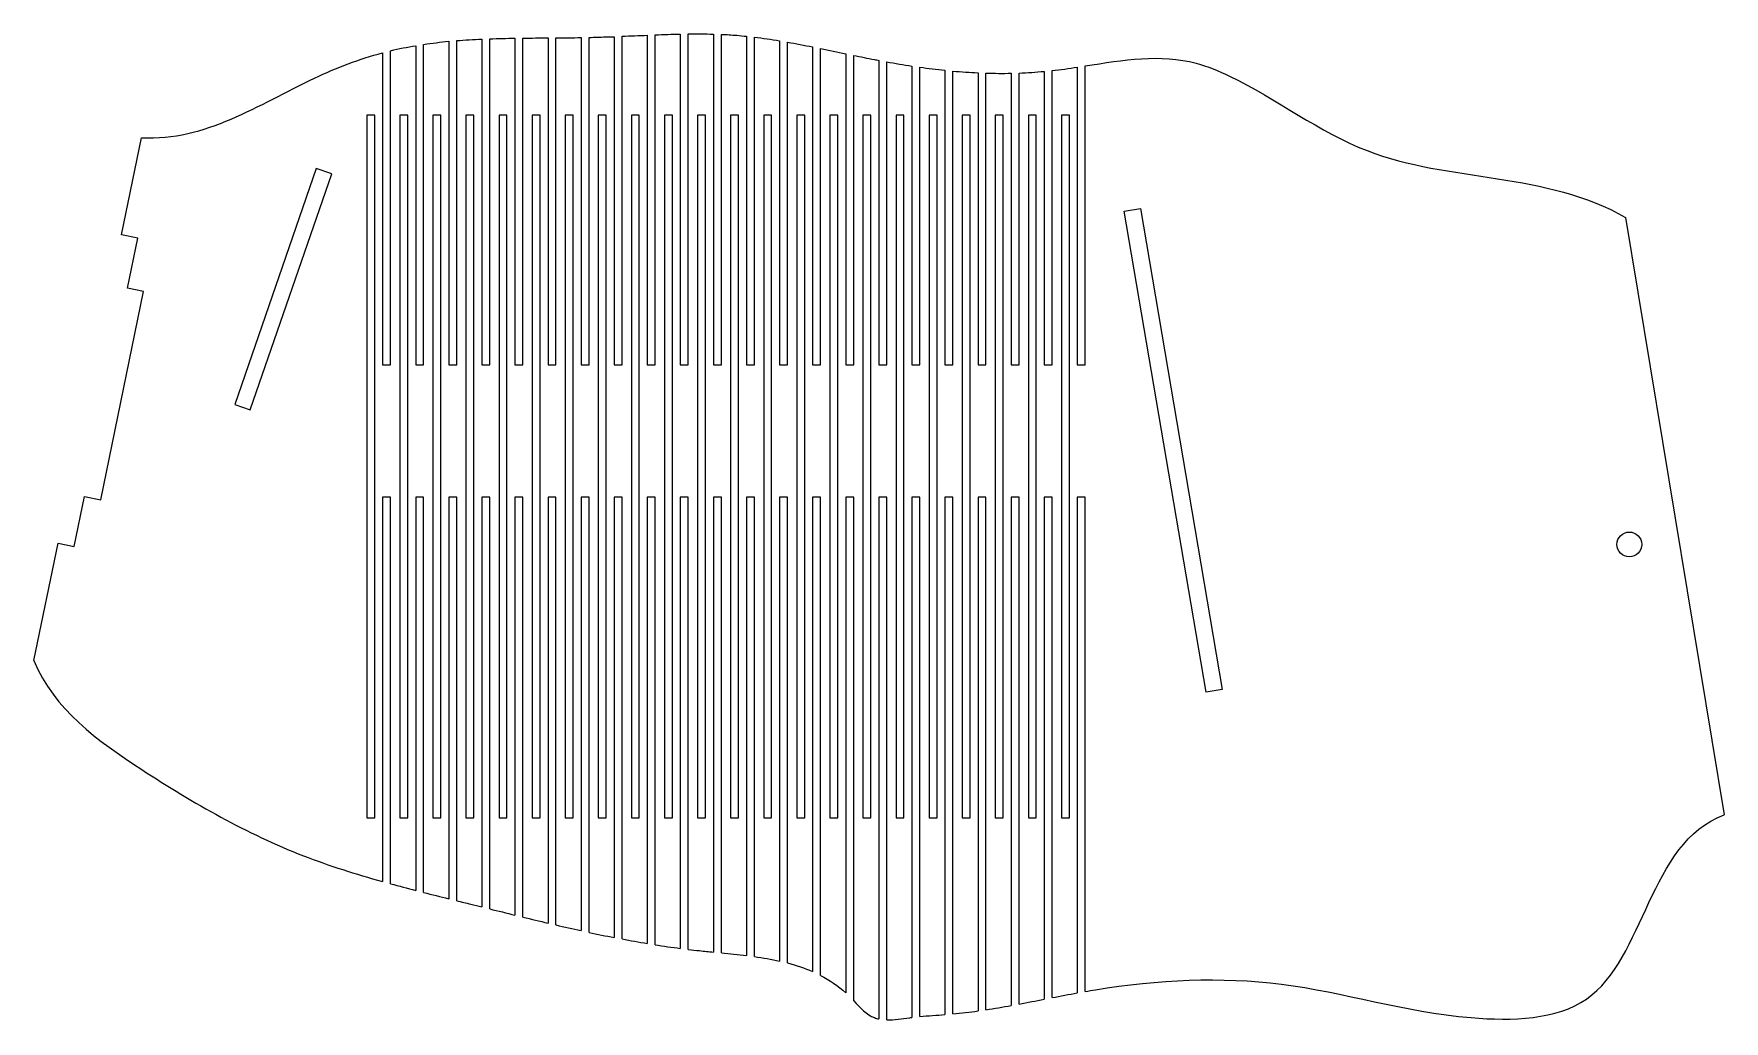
# Model space of a CAD drawing. Header units: inches. Extents: x 10.3 to 23.1, y 6.1 to 13.6.
import ezdxf

# ---------------------------------------------------------------- set-up
doc = ezdxf.new("R2010")
doc.units = ezdxf.units.IN
doc.header["$MEASUREMENT"] = 0

msp = doc.modelspace()

# ---------------------------------------------------------------- linework, layer by layer
at = {"color": 7, "linetype": 'Continuous', "lineweight": 15}
for p, q in [((14.98, 13.549), (14.98, 11.059)), ((15.04, 11.059), (15.04, 13.552)), ((15.23, 13.558), (15.23, 11.059)), ((15.29, 11.059), (15.29, 13.559)), ((15.48, 13.557), (15.48, 11.059)), ((15.54, 11.059), (15.54, 13.555)), ((12.98, 13.416), (12.98, 11.059)), ((13.04, 11.059), (13.04, 13.432)), ((13.23, 13.47), (13.23, 11.059)), ((13.29, 11.059), (13.29, 13.48)), ((13.48, 13.503), (13.48, 11.059)), ((13.54, 11.059), (13.54, 13.508)), ((13.73, 13.52), (13.73, 11.059)), ((13.79, 11.059), (13.79, 13.522)), ((13.98, 13.527), (13.98, 11.059)), ((14.04, 11.059), (14.04, 13.527)), ((14.23, 13.529), (14.23, 11.059)), ((14.29, 11.059), (14.29, 13.529)), ((14.48, 13.531), (14.48, 11.059)), ((14.54, 11.059), (14.54, 13.533)), ((14.73, 13.538), (14.73, 11.059)), ((14.79, 11.059), (14.79, 13.541)), ((15.73, 13.541), (15.73, 11.059)), ((15.79, 11.059), (15.79, 13.535)), ((15.98, 13.507), (15.98, 11.059)), ((16.04, 11.059), (16.04, 13.497)), ((16.23, 13.461), (16.23, 11.059)), ((16.29, 11.059), (16.29, 13.448)), ((16.48, 13.409), (16.48, 11.059)), ((16.54, 11.059), (16.54, 13.397)), ((16.73, 13.359), (16.73, 11.059)), ((16.79, 11.059), (16.79, 13.348)), ((16.98, 13.316), (16.98, 11.059)), ((17.04, 11.059), (17.04, 13.308)), ((18.23, 13.308), (18.23, 11.059)), ((18.29, 11.059), (18.29, 13.317)), ((17.23, 13.284), (17.23, 11.059)), ((17.29, 11.059), (17.29, 13.278)), ((17.48, 13.265), (17.48, 11.059)), ((17.54, 11.059), (17.54, 13.263)), ((17.73, 13.262), (17.73, 11.059)), ((17.79, 11.059), (17.79, 13.263)), ((17.98, 13.276), (17.98, 11.059)), ((18.04, 11.059), (18.04, 13.282)), ((12.86, 12.946), (12.86, 7.638)), ((12.92, 12.946), (12.86, 12.946)), ((12.92, 7.638), (12.92, 12.946)), ((13.11, 12.946), (13.11, 7.638)), ((13.17, 12.946), (13.11, 12.946)), ((13.17, 7.638), (13.17, 12.946)), ((13.36, 12.946), (13.36, 7.638)), ((13.42, 12.946), (13.36, 12.946)), ((13.42, 7.638), (13.42, 12.946)), ((13.61, 12.946), (13.61, 7.638)), ((13.67, 12.946), (13.61, 12.946)), ((13.67, 7.638), (13.67, 12.946)), ((13.86, 12.946), (13.86, 7.638)), ((13.92, 12.946), (13.86, 12.946)), ((13.92, 7.638), (13.92, 12.946)), ((14.11, 12.946), (14.11, 7.638)), ((14.17, 12.946), (14.11, 12.946)), ((14.17, 7.638), (14.17, 12.946)), ((14.36, 12.946), (14.36, 7.638)), ((14.42, 12.946), (14.36, 12.946)), ((14.42, 7.638), (14.42, 12.946)), ((14.61, 12.946), (14.61, 7.638)), ((14.67, 12.946), (14.61, 12.946)), ((14.67, 7.638), (14.67, 12.946)), ((14.86, 12.946), (14.86, 7.638)), ((14.92, 12.946), (14.86, 12.946)), ((14.92, 7.638), (14.92, 12.946)), ((15.11, 12.946), (15.11, 7.638)), ((15.17, 12.946), (15.11, 12.946)), ((15.17, 7.638), (15.17, 12.946)), ((15.36, 12.946), (15.36, 7.638)), ((15.42, 12.946), (15.36, 12.946)), ((15.42, 7.638), (15.42, 12.946)), ((15.61, 12.946), (15.61, 7.638)), ((15.67, 12.946), (15.61, 12.946)), ((15.67, 7.638), (15.67, 12.946)), ((15.86, 12.946), (15.86, 7.638)), ((15.92, 12.946), (15.86, 12.946)), ((15.92, 7.638), (15.92, 12.946)), ((16.11, 12.946), (16.11, 7.638)), ((16.17, 12.946), (16.11, 12.946)), ((16.17, 7.638), (16.17, 12.946)), ((16.36, 12.946), (16.36, 7.638)), ((16.42, 12.946), (16.36, 12.946)), ((16.42, 7.638), (16.42, 12.946)), ((16.61, 12.946), (16.61, 7.638)), ((16.67, 12.946), (16.61, 12.946)), ((16.67, 7.638), (16.67, 12.946)), ((16.86, 12.946), (16.86, 7.638)), ((16.92, 12.946), (16.86, 12.946)), ((16.92, 7.638), (16.92, 12.946)), ((17.11, 12.946), (17.11, 7.638)), ((17.17, 12.946), (17.11, 12.946)), ((17.17, 7.638), (17.17, 12.946)), ((17.36, 12.946), (17.36, 7.638)), ((17.42, 12.946), (17.36, 12.946)), ((17.42, 7.638), (17.42, 12.946)), ((17.61, 12.946), (17.61, 7.638)), ((17.67, 12.946), (17.61, 12.946)), ((17.67, 7.638), (17.67, 12.946)), ((17.86, 12.946), (17.86, 7.638)), ((17.92, 12.946), (17.86, 12.946)), ((17.92, 7.638), (17.92, 12.946)), ((18.11, 12.946), (18.11, 7.638)), ((18.17, 12.946), (18.11, 12.946)), ((18.17, 7.638), (18.17, 12.946)), ((11.007, 12.041), (11.159, 12.775)), ((12.479, 12.543), (11.862, 10.759)), ((12.597, 12.503), (12.479, 12.543)), ((11.98, 10.718), (12.597, 12.503)), ((18.584, 12.22), (18.707, 12.241)), ((19.203, 8.586), (18.584, 12.22)), ((18.707, 12.241), (19.326, 8.607)), ((22.374, 12.171), (23.119, 7.66)), ((11.13, 12.015), (11.007, 12.041)), ((11.052, 11.638), (11.13, 12.015)), ((11.174, 11.613), (11.052, 11.638)), ((10.85, 10.04), (11.174, 11.613)), ((12.98, 11.059), (13.04, 11.059)), ((13.23, 11.059), (13.29, 11.059)), ((13.48, 11.059), (13.54, 11.059)), ((13.73, 11.059), (13.79, 11.059)), ((13.98, 11.059), (14.04, 11.059)), ((14.23, 11.059), (14.29, 11.059)), ((14.48, 11.059), (14.54, 11.059)), ((14.73, 11.059), (14.79, 11.059)), ((14.98, 11.059), (15.04, 11.059)), ((15.23, 11.059), (15.29, 11.059)), ((15.48, 11.059), (15.54, 11.059)), ((15.73, 11.059), (15.79, 11.059)), ((15.98, 11.059), (16.04, 11.059)), ((16.23, 11.059), (16.29, 11.059)), ((16.48, 11.059), (16.54, 11.059)), ((16.73, 11.059), (16.79, 11.059)), ((16.98, 11.059), (17.04, 11.059)), ((17.23, 11.059), (17.29, 11.059)), ((17.48, 11.059), (17.54, 11.059)), ((17.73, 11.059), (17.79, 11.059)), ((17.98, 11.059), (18.04, 11.059)), ((18.23, 11.059), (18.29, 11.059)), ((11.862, 10.759), (11.98, 10.718)), ((10.65, 9.688), (10.727, 10.065)), ((10.727, 10.065), (10.85, 10.04)), ((12.98, 10.059), (12.98, 7.155)), ((13.04, 10.059), (12.98, 10.059)), ((13.04, 7.139), (13.04, 10.059)), ((13.23, 10.059), (13.23, 7.089)), ((13.29, 10.059), (13.23, 10.059)), ((13.29, 7.073), (13.29, 10.059)), ((13.48, 10.059), (13.48, 7.026)), ((13.54, 10.059), (13.48, 10.059)), ((13.54, 7.011), (13.54, 10.059)), ((13.73, 10.059), (13.73, 6.964)), ((13.79, 10.059), (13.73, 10.059)), ((13.79, 6.949), (13.79, 10.059)), ((13.98, 10.059), (13.98, 6.902)), ((14.04, 10.059), (13.98, 10.059)), ((14.04, 6.888), (14.04, 10.059)), ((14.23, 10.059), (14.23, 6.842)), ((14.29, 10.059), (14.23, 10.059)), ((14.29, 6.828), (14.29, 10.059)), ((14.48, 10.059), (14.48, 6.785)), ((14.54, 10.059), (14.48, 10.059)), ((14.54, 6.772), (14.54, 10.059)), ((14.73, 10.059), (14.73, 6.733)), ((14.79, 10.059), (14.73, 10.059)), ((14.79, 6.722), (14.79, 10.059)), ((14.98, 10.059), (14.98, 6.688)), ((15.04, 10.059), (14.98, 10.059)), ((15.04, 6.678), (15.04, 10.059)), ((15.23, 10.059), (15.23, 6.651)), ((15.29, 10.059), (15.23, 10.059)), ((15.29, 6.643), (15.29, 10.059)), ((15.48, 10.059), (15.48, 6.623)), ((15.54, 10.059), (15.48, 10.059)), ((15.54, 6.617), (15.54, 10.059)), ((15.73, 10.059), (15.73, 6.597)), ((15.79, 10.059), (15.73, 10.059)), ((15.79, 6.589), (15.79, 10.059)), ((15.98, 10.059), (15.98, 6.555)), ((16.04, 10.059), (15.98, 10.059)), ((16.04, 6.541), (16.04, 10.059)), ((16.23, 10.059), (16.23, 6.476)), ((16.29, 10.059), (16.23, 10.059)), ((16.29, 6.447), (16.29, 10.059)), ((16.48, 10.059), (16.48, 6.315)), ((16.54, 10.059), (16.48, 10.059)), ((16.54, 6.254), (16.54, 10.059)), ((16.73, 10.059), (16.73, 6.118)), ((16.79, 10.059), (16.73, 10.059)), ((16.79, 6.111), (16.79, 10.059)), ((16.98, 10.059), (16.98, 6.13)), ((17.04, 10.059), (16.98, 10.059)), ((17.04, 6.136), (17.04, 10.059)), ((17.23, 10.059), (17.23, 6.151)), ((17.29, 10.059), (17.23, 10.059)), ((17.29, 6.156), (17.29, 10.059)), ((17.48, 10.059), (17.48, 6.178)), ((17.54, 10.059), (17.48, 10.059)), ((17.54, 6.187), (17.54, 10.059)), ((17.73, 10.059), (17.73, 6.219)), ((17.79, 10.059), (17.73, 10.059)), ((17.79, 6.23), (17.79, 10.059)), ((17.98, 10.059), (17.98, 6.267)), ((18.04, 10.059), (17.98, 10.059)), ((18.04, 6.279), (18.04, 10.059)), ((18.23, 10.059), (18.23, 6.315)), ((18.29, 10.059), (18.23, 10.059)), ((18.29, 6.325), (18.29, 10.059)), ((10.344, 8.826), (10.527, 9.713)), ((10.527, 9.713), (10.65, 9.688)), ((19.326, 8.607), (19.203, 8.586)), ((12.86, 7.638), (12.92, 7.638)), ((13.11, 7.638), (13.17, 7.638)), ((13.36, 7.638), (13.42, 7.638)), ((13.61, 7.638), (13.67, 7.638)), ((13.86, 7.638), (13.92, 7.638)), ((14.11, 7.638), (14.17, 7.638)), ((14.36, 7.638), (14.42, 7.638)), ((14.61, 7.638), (14.67, 7.638)), ((14.86, 7.638), (14.92, 7.638)), ((15.11, 7.638), (15.17, 7.638)), ((15.36, 7.638), (15.42, 7.638)), ((15.61, 7.638), (15.67, 7.638)), ((15.86, 7.638), (15.92, 7.638)), ((16.11, 7.638), (16.17, 7.638)), ((16.36, 7.638), (16.42, 7.638)), ((16.61, 7.638), (16.67, 7.638)), ((16.86, 7.638), (16.92, 7.638)), ((17.11, 7.638), (17.17, 7.638)), ((17.36, 7.638), (17.42, 7.638)), ((17.61, 7.638), (17.67, 7.638)), ((17.86, 7.638), (17.92, 7.638)), ((18.11, 7.638), (18.17, 7.638))]:
    msp.add_line(p, q, dxfattribs=at)
msp.add_circle((22.402, 9.702), 0.0938, dxfattribs=at)
for points in [[(14.79, 13.541), (14.854, 13.544), (14.917, 13.547), (14.98, 13.549)], [(15.04, 13.552), (15.104, 13.554), (15.167, 13.557), (15.23, 13.558)], [(15.29, 13.559), (15.354, 13.56), (15.417, 13.559), (15.48, 13.557)], [(13.04, 13.432), (13.103, 13.447), (13.167, 13.46), (13.23, 13.47)], [(13.29, 13.48), (13.353, 13.489), (13.417, 13.497), (13.48, 13.503)], [(13.54, 13.508), (13.603, 13.513), (13.667, 13.517), (13.73, 13.52)], [(13.79, 13.522), (13.854, 13.524), (13.917, 13.526), (13.98, 13.527)], [(14.04, 13.527), (14.104, 13.528), (14.167, 13.529), (14.23, 13.529)], [(14.29, 13.529), (14.354, 13.53), (14.417, 13.53), (14.48, 13.531)], [(15.79, 13.535), (15.854, 13.527), (15.917, 13.518), (15.98, 13.507)], [(16.04, 13.497), (16.104, 13.486), (16.167, 13.473), (16.23, 13.461)], [(16.29, 13.448), (16.354, 13.435), (16.417, 13.422), (16.48, 13.409)], [(16.79, 13.348), (16.854, 13.336), (16.917, 13.326), (16.98, 13.316)], [(17.04, 13.308), (17.104, 13.299), (17.167, 13.291), (17.23, 13.284)], [(18.04, 13.282), (18.104, 13.289), (18.167, 13.298), (18.23, 13.308)], [(17.29, 13.278), (17.354, 13.273), (17.417, 13.268), (17.48, 13.265)], [(17.54, 13.263), (17.604, 13.261), (17.667, 13.26), (17.73, 13.262)], [(17.79, 13.263), (17.854, 13.266), (17.917, 13.27), (17.98, 13.276)], [(13.04, 7.139), (13.104, 7.122), (13.167, 7.105), (13.23, 7.089)], [(13.29, 7.073), (13.354, 7.057), (13.417, 7.042), (13.48, 7.026)], [(13.79, 6.949), (13.854, 6.934), (13.917, 6.918), (13.98, 6.902)], [(14.04, 6.888), (14.104, 6.872), (14.167, 6.857), (14.23, 6.842)], [(14.29, 6.828), (14.354, 6.813), (14.417, 6.799), (14.48, 6.785)], [(14.54, 6.772), (14.603, 6.758), (14.667, 6.745), (14.73, 6.733)], [(14.79, 6.722), (14.853, 6.71), (14.917, 6.698), (14.98, 6.688)], [(15.04, 6.678), (15.103, 6.668), (15.167, 6.659), (15.23, 6.651)], [(15.54, 6.617), (15.604, 6.611), (15.667, 6.604), (15.73, 6.597)], [(15.79, 6.589), (15.855, 6.58), (15.918, 6.569), (15.98, 6.555)], [(16.04, 6.541), (16.106, 6.523), (16.17, 6.502), (16.23, 6.476)], [(16.29, 6.447), (16.358, 6.412), (16.422, 6.368), (16.48, 6.315)], [(17.79, 6.23), (17.854, 6.242), (17.917, 6.255), (17.98, 6.267)], [(18.04, 6.279), (18.104, 6.291), (18.167, 6.303), (18.23, 6.315)], [(17.04, 6.136), (17.105, 6.143), (17.168, 6.146), (17.23, 6.151)], [(17.29, 6.156), (17.354, 6.162), (17.417, 6.17), (17.48, 6.178)], [(17.54, 6.187), (17.604, 6.197), (17.667, 6.208), (17.73, 6.219)]]:
    msp.add_open_spline(points, degree=3, dxfattribs=at)
for points, knots in [([(15.54, 13.555), (15.579, 13.554), (15.642, 13.55), (15.706, 13.544), (15.73, 13.541)], [0.38892073, 0.38892073, 0.38892073, 0.38892073, 0.39900736, 0.40547166, 0.40547166, 0.40547166, 0.40547166]), ([(11.159, 12.775), (11.643, 12.749), (12.197, 13.134), (12.805, 13.37), (12.98, 13.416)], [0, 0, 0, 0, 0.1204297, 0.1677538, 0.1677538, 0.1677538, 0.1677538]), ([(14.54, 13.533), (14.561, 13.533), (14.624, 13.535), (14.688, 13.537), (14.73, 13.538)], [0.3027889, 0.3027889, 0.3027889, 0.3027889, 0.30807332, 0.31903838, 0.31903838, 0.31903838, 0.31903838]), ([(16.54, 13.397), (16.592, 13.386), (16.656, 13.373), (16.719, 13.361), (16.73, 13.359)], [0.47644445, 0.47644445, 0.47644445, 0.47644445, 0.49009481, 0.49308214, 0.49308214, 0.49308214, 0.49308214]), ([(18.29, 13.317), (18.576, 13.362), (18.952, 13.425), (19.666, 13.124), (20.605, 12.39), (21.78, 12.519), (22.374, 12.171)], [0.6274943, 0.6274943, 0.6274943, 0.6274943, 0.7001844, 0.7235987, 0.82558, 1, 1, 1, 1]), ([(10.344, 8.826), (10.498, 8.455), (11.214, 7.94), (12.135, 7.413), (12.778, 7.212), (12.98, 7.155)], [0, 0, 0, 0, 0.0823013, 0.1795477, 0.2237543, 0.2237543, 0.2237543, 0.2237543]), ([(18.29, 6.325), (18.316, 6.33), (18.811, 6.413), (19.814, 6.464), (20.966, 6.082), (22.514, 6.136), (22.544, 7.443), (23.119, 7.66)], [0.6093915, 0.6093915, 0.6093915, 0.6093915, 0.6148895, 0.7135763, 0.8157463, 0.877695, 1, 1, 1, 1]), ([(13.54, 7.011), (13.576, 7.002), (13.639, 6.987), (13.703, 6.971), (13.73, 6.964)], [0.26425644, 0.26425644, 0.26425644, 0.26425644, 0.27195622, 0.27804952, 0.27804952, 0.27804952, 0.27804952]), ([(15.29, 6.643), (15.319, 6.64), (15.382, 6.633), (15.445, 6.626), (15.48, 6.623)], [0.38998751, 0.38998751, 0.38998751, 0.38998751, 0.39576719, 0.40287588, 0.40287588, 0.40287588, 0.40287588]), ([(16.54, 6.254), (16.589, 6.203), (16.646, 6.141), (16.719, 6.12), (16.73, 6.118)], [0.48209266, 0.48209266, 0.48209266, 0.48209266, 0.49634453, 0.49900192, 0.49900192, 0.49900192, 0.49900192]), ([(16.79, 6.111), (16.846, 6.11), (16.911, 6.121), (16.975, 6.129), (16.98, 6.13)], [0.50336316, 0.50336316, 0.50336316, 0.50336316, 0.51508659, 0.51624858, 0.51624858, 0.51624858, 0.51624858])]:
    msp.add_open_spline(points, degree=3, knots=knots, dxfattribs=at)

doc.saveas('drawing.dxf')
